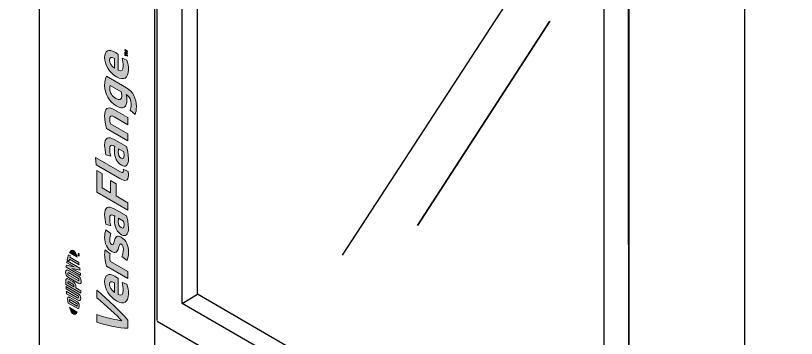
# Model space of a CAD drawing. Header units: inches. Extents: x -20.7 to 76.3, y -55.2 to 19.1.
# Drawn here: x 53.073 to 54.982, y -43.989 to -43.199 of the extents above; entities that cross this region are included whole.
import ezdxf

# ---------------------------------------------------------------- set-up
doc = ezdxf.new("R2010")
doc.units = ezdxf.units.IN
doc.header["$MEASUREMENT"] = 0
doc.linetypes.add('AI-Linetype-17', pattern=[1.199738, 0.599869, -0.119974, 0.119974, -0.119974, 0.119974, -0.119974])
for name, color, linetype, lineweight in [('G-ANNO-TTLB', 7, 'Continuous', 0), ('TYVEK', 7, 'Continuous', 0), ('wall scratch', 7, 'Continuous', 0)]:
    doc.layers.add(name, color=color, linetype=linetype, lineweight=lineweight)

# ---------------------------------------------------------------- blocks, each defined once
blk = doc.blocks.new('Block_202')
at = {"layer": 'TYVEK', "true_color": 0x18467f, "transparency": 33554687}
h = blk.add_hatch(color=156, dxfattribs=at)
h.dxf.hatch_style = 2
edge = h.paths.add_edge_path()
edge.add_spline(control_points=[(53.214, -43.7742), (53.2175, -43.7763), (53.2207, -43.782), (53.2235, -43.7904), (53.2235, -43.7904), (53.2046, -43.7794), (53.2046, -43.7794), (53.2073, -43.7743), (53.2106, -43.7723), (53.214, -43.7742)], knot_values=[0, 0, 0, 0, 1, 1, 1, 2, 2, 2, 3, 3, 3, 3], degree=3, periodic=0)
edge.add_line((53.214, -43.7742), (53.214, -43.7742))
h = blk.add_hatch(color=156, dxfattribs=at)
h.dxf.hatch_style = 2
edge = h.paths.add_edge_path()
edge.add_spline(control_points=[(53.204, -43.7994), (53.2042, -43.7981), (53.2045, -43.7968), (53.2047, -43.7955), (53.2047, -43.7955), (53.2282, -43.8091), (53.2282, -43.8091), (53.228, -43.8076), (53.2274, -43.8049), (53.227, -43.8031), (53.227, -43.8031), (53.2058, -43.7908), (53.2058, -43.7908), (53.2062, -43.7895), (53.2065, -43.7882), (53.2069, -43.7871), (53.2069, -43.7871), (53.2023, -43.7845), (53.2023, -43.7845), (53.2011, -43.788), (53.2, -43.7919), (53.1991, -43.7966), (53.1991, -43.7966), (53.204, -43.7994), (53.204, -43.7994)], knot_values=[0, 0, 0, 0, 1, 1, 1, 2, 2, 2, 3, 3, 3, 4, 4, 4, 5, 5, 5, 6, 6, 6, 7, 7, 7, 8, 8, 8, 8], degree=3, periodic=0)
h = blk.add_hatch(color=156, dxfattribs=at)
h.dxf.hatch_style = 2
edge = h.paths.add_edge_path()
edge.add_spline(control_points=[(53.2254, -43.784), (53.2254, -43.784), (53.2254, -43.7834), (53.2254, -43.7834), (53.2254, -43.7834), (53.2267, -43.7832), (53.2267, -43.7832), (53.2267, -43.7832), (53.2254, -43.7815), (53.2254, -43.7815), (53.2254, -43.7815), (53.2254, -43.7808), (53.2254, -43.7808), (53.2254, -43.7808), (53.2282, -43.7824), (53.2282, -43.7824), (53.2282, -43.7824), (53.2282, -43.783), (53.2282, -43.783), (53.2282, -43.783), (53.2262, -43.7819), (53.2262, -43.7819), (53.2262, -43.7819), (53.2275, -43.7836), (53.2275, -43.7836), (53.2275, -43.7836), (53.2275, -43.7837), (53.2275, -43.7837), (53.2275, -43.7837), (53.2262, -43.7839), (53.2262, -43.7839), (53.2262, -43.7839), (53.2282, -43.785), (53.2282, -43.785), (53.2282, -43.785), (53.2282, -43.7856), (53.2282, -43.7856), (53.2282, -43.7856), (53.2254, -43.784), (53.2254, -43.784)], knot_values=[0, 0, 0, 0, 1, 1, 1, 2, 2, 2, 3, 3, 3, 4, 4, 4, 5, 5, 5, 6, 6, 6, 7, 7, 7, 8, 8, 8, 9, 9, 9, 10, 10, 10, 11, 11, 11, 12, 12, 12, 13, 13, 13, 13], degree=3, periodic=0)
edge = h.paths.add_edge_path()
edge.add_spline(control_points=[(53.2259, -43.7865), (53.2259, -43.7865), (53.2259, -43.7875), (53.2259, -43.7875), (53.2259, -43.7875), (53.2254, -43.7872), (53.2254, -43.7872), (53.2254, -43.7872), (53.2254, -43.7847), (53.2254, -43.7847), (53.2254, -43.7847), (53.2259, -43.7849), (53.2259, -43.7849), (53.2259, -43.7849), (53.2259, -43.7859), (53.2259, -43.7859), (53.2259, -43.7859), (53.2282, -43.7872), (53.2282, -43.7872), (53.2282, -43.7872), (53.2282, -43.7878), (53.2282, -43.7878), (53.2282, -43.7878), (53.2259, -43.7865), (53.2259, -43.7865)], knot_values=[0, 0, 0, 0, 1, 1, 1, 2, 2, 2, 3, 3, 3, 4, 4, 4, 5, 5, 5, 6, 6, 6, 7, 7, 7, 8, 8, 8, 8], degree=3, periodic=0)
h = blk.add_hatch(color=156, dxfattribs=at)
h.dxf.hatch_style = 2
edge = h.paths.add_edge_path()
edge.add_spline(control_points=[(53.2157, -43.8142), (53.2157, -43.8142), (53.1969, -43.8099), (53.1969, -43.8099), (53.1967, -43.8116), (53.1965, -43.8136), (53.1964, -43.8152), (53.1964, -43.8152), (53.2318, -43.8356), (53.2318, -43.8356), (53.2317, -43.8344), (53.2314, -43.8313), (53.2312, -43.8296), (53.2312, -43.8296), (53.2104, -43.8181), (53.2104, -43.8181), (53.2104, -43.8181), (53.2304, -43.8226), (53.2304, -43.8226), (53.2302, -43.821), (53.2298, -43.8187), (53.2296, -43.8171), (53.2296, -43.8171), (53.1985, -43.7992), (53.1985, -43.7992), (53.1983, -43.8005), (53.1979, -43.803), (53.1977, -43.8042), (53.1977, -43.8042), (53.2157, -43.8142), (53.2157, -43.8142)], knot_values=[0, 0, 0, 0, 1, 1, 1, 2, 2, 2, 3, 3, 3, 4, 4, 4, 5, 5, 5, 6, 6, 6, 7, 7, 7, 8, 8, 8, 9, 9, 9, 10, 10, 10, 10], degree=3, periodic=0)
h = blk.add_hatch(color=156, dxfattribs=at)
h.dxf.hatch_style = 2
edge = h.paths.add_edge_path()
edge.add_spline(control_points=[(53.2256, -43.8423), (53.227, -43.8432), (53.2278, -43.8442), (53.2278, -43.8463), (53.2279, -43.8485), (53.2271, -43.8486), (53.2256, -43.8477), (53.2256, -43.8477), (53.2026, -43.8345), (53.2026, -43.8345), (53.2011, -43.8336), (53.2003, -43.8325), (53.2003, -43.8304), (53.2004, -43.8283), (53.2011, -43.8282), (53.2026, -43.8291), (53.2026, -43.8291), (53.2256, -43.8423), (53.2256, -43.8423)], knot_values=[0, 0, 0, 0, 1, 1, 1, 2, 2, 2, 3, 3, 3, 4, 4, 4, 5, 5, 5, 6, 6, 6, 6], degree=3, periodic=0)
edge = h.paths.add_edge_path()
edge.add_spline(control_points=[(53.1952, -43.8274), (53.1949, -43.8328), (53.197, -43.8373), (53.2019, -43.8401), (53.2019, -43.8401), (53.226, -43.854), (53.226, -43.854), (53.2311, -43.857), (53.2332, -43.8552), (53.233, -43.8493), (53.2328, -43.8435), (53.2309, -43.8394), (53.2255, -43.8363), (53.2255, -43.8363), (53.2025, -43.823), (53.2025, -43.823), (53.1973, -43.82), (53.1954, -43.8216), (53.1952, -43.8274)], knot_values=[0, 0, 0, 0, 1, 1, 1, 2, 2, 2, 3, 3, 3, 4, 4, 4, 5, 5, 5, 6, 6, 6, 6], degree=3, periodic=0)
edge.add_line((53.1952, -43.8274), (53.1952, -43.8274))
h = blk.add_hatch(color=156, dxfattribs=at)
h.dxf.hatch_style = 2
edge = h.paths.add_edge_path()
edge.add_spline(control_points=[(53.2127, -43.8561), (53.2143, -43.857), (53.2151, -43.8581), (53.2151, -43.8605), (53.2151, -43.8605), (53.2151, -43.8626), (53.2151, -43.8626), (53.2151, -43.8626), (53.2006, -43.8542), (53.2006, -43.8542), (53.2005, -43.8533), (53.2005, -43.8528), (53.2005, -43.8522), (53.2005, -43.8496), (53.2014, -43.8496), (53.203, -43.8505), (53.203, -43.8505), (53.2127, -43.8561), (53.2127, -43.8561)], knot_values=[0, 0, 0, 0, 1, 1, 1, 2, 2, 2, 3, 3, 3, 4, 4, 4, 5, 5, 5, 6, 6, 6, 6], degree=3, periodic=0)
edge = h.paths.add_edge_path()
edge.add_spline(control_points=[(53.1954, -43.8489), (53.1954, -43.8499), (53.1955, -43.8538), (53.1957, -43.8573), (53.1957, -43.8573), (53.2325, -43.8786), (53.2325, -43.8786), (53.2325, -43.8774), (53.2327, -43.8744), (53.2327, -43.8728), (53.2327, -43.8728), (53.2202, -43.8656), (53.2202, -43.8656), (53.2202, -43.8656), (53.2202, -43.8632), (53.2202, -43.8632), (53.2202, -43.857), (53.2178, -43.853), (53.2131, -43.8503), (53.2131, -43.8503), (53.2022, -43.8441), (53.2022, -43.8441), (53.1976, -43.8414), (53.1954, -43.843), (53.1954, -43.8489)], knot_values=[0, 0, 0, 0, 1, 1, 1, 2, 2, 2, 3, 3, 3, 4, 4, 4, 5, 5, 5, 6, 6, 6, 7, 7, 7, 8, 8, 8, 8], degree=3, periodic=0)
edge.add_line((53.1954, -43.8489), (53.1954, -43.8489))
h = blk.add_hatch(color=156, dxfattribs=at)
h.dxf.hatch_style = 2
edge = h.paths.add_edge_path()
edge.add_spline(control_points=[(53.2247, -43.8847), (53.2262, -43.8855), (53.2271, -43.8866), (53.2269, -43.8886), (53.2267, -43.8905), (53.2259, -43.8906), (53.2242, -43.8896), (53.2242, -43.8896), (53.1968, -43.8738), (53.1968, -43.8738), (53.1969, -43.8752), (53.1973, -43.8785), (53.1975, -43.8799), (53.1975, -43.8799), (53.2252, -43.8959), (53.2252, -43.8959), (53.2296, -43.8984), (53.2313, -43.8969), (53.2319, -43.8915), (53.2324, -43.8864), (53.2301, -43.8818), (53.2252, -43.879), (53.2252, -43.879), (53.1959, -43.8621), (53.1959, -43.8621), (53.196, -43.8632), (53.1962, -43.867), (53.1963, -43.8683), (53.1963, -43.8683), (53.2247, -43.8847), (53.2247, -43.8847)], knot_values=[0, 0, 0, 0, 1, 1, 1, 2, 2, 2, 3, 3, 3, 4, 4, 4, 5, 5, 5, 6, 6, 6, 7, 7, 7, 8, 8, 8, 9, 9, 9, 10, 10, 10, 10], degree=3, periodic=0)
h = blk.add_hatch(color=156, dxfattribs=at)
h.dxf.hatch_style = 2
edge = h.paths.add_edge_path()
edge.add_spline(control_points=[(53.2218, -43.9035), (53.2232, -43.9043), (53.2237, -43.9056), (53.2237, -43.9068), (53.2237, -43.9077), (53.2234, -43.909), (53.2231, -43.91), (53.2231, -43.91), (53.205, -43.8995), (53.205, -43.8995), (53.2047, -43.8982), (53.2044, -43.8966), (53.2044, -43.8957), (53.2044, -43.8945), (53.2049, -43.8937), (53.2064, -43.8946), (53.2064, -43.8946), (53.2218, -43.9035), (53.2218, -43.9035)], knot_values=[0, 0, 0, 0, 1, 1, 1, 2, 2, 2, 3, 3, 3, 4, 4, 4, 5, 5, 5, 6, 6, 6, 6], degree=3, periodic=0)
edge = h.paths.add_edge_path()
edge.add_spline(control_points=[(53.1997, -43.8921), (53.1997, -43.894), (53.2002, -43.897), (53.2015, -43.9027), (53.2015, -43.9027), (53.2266, -43.9172), (53.2266, -43.9172), (53.2278, -43.9136), (53.2285, -43.9106), (53.2285, -43.9087), (53.2285, -43.9044), (53.2261, -43.9006), (53.2224, -43.8985), (53.2224, -43.8985), (53.2057, -43.8888), (53.2057, -43.8888), (53.202, -43.8867), (53.1997, -43.8878), (53.1997, -43.8921)], knot_values=[0, 0, 0, 0, 1, 1, 1, 2, 2, 2, 3, 3, 3, 4, 4, 4, 5, 5, 5, 6, 6, 6, 6], degree=3, periodic=0)
edge.add_line((53.1997, -43.8921), (53.1997, -43.8921))
h = blk.add_hatch(color=156, dxfattribs=at)
h.dxf.hatch_style = 2
edge = h.paths.add_edge_path()
edge.add_spline(control_points=[(53.214, -43.9299), (53.2175, -43.9319), (53.2207, -43.9299), (53.2235, -43.9248), (53.2235, -43.9248), (53.2046, -43.9138), (53.2046, -43.9138), (53.2073, -43.9222), (53.2106, -43.9279), (53.214, -43.9299)], knot_values=[0, 0, 0, 0, 1, 1, 1, 2, 2, 2, 3, 3, 3, 3], degree=3, periodic=0)
edge.add_line((53.214, -43.9299), (53.214, -43.9299))
at = {"layer": 'TYVEK'}
for points, knots in [([(53.214, -43.7742), (53.2175, -43.7763), (53.2207, -43.782), (53.2235, -43.7904), (53.2235, -43.7904), (53.2046, -43.7794), (53.2046, -43.7794), (53.2073, -43.7743), (53.2106, -43.7723), (53.214, -43.7742)], [0, 0, 0, 0, 1, 1, 1, 2, 2, 2, 3, 3, 3, 3]), ([(53.204, -43.7994), (53.2042, -43.7981), (53.2045, -43.7968), (53.2047, -43.7955), (53.2047, -43.7955), (53.2282, -43.8091), (53.2282, -43.8091), (53.228, -43.8076), (53.2274, -43.8049), (53.227, -43.8031), (53.227, -43.8031), (53.2058, -43.7908), (53.2058, -43.7908), (53.2062, -43.7895), (53.2065, -43.7882), (53.2069, -43.7871), (53.2069, -43.7871), (53.2023, -43.7845), (53.2023, -43.7845), (53.2011, -43.788), (53.2, -43.7919), (53.1991, -43.7966), (53.1991, -43.7966), (53.204, -43.7994), (53.204, -43.7994)], [0, 0, 0, 0, 1, 1, 1, 2, 2, 2, 3, 3, 3, 4, 4, 4, 5, 5, 5, 6, 6, 6, 7, 7, 7, 8, 8, 8, 8]), ([(53.2254, -43.784), (53.2254, -43.784), (53.2254, -43.7834), (53.2254, -43.7834), (53.2254, -43.7834), (53.2267, -43.7832), (53.2267, -43.7832), (53.2267, -43.7832), (53.2254, -43.7815), (53.2254, -43.7815), (53.2254, -43.7815), (53.2254, -43.7808), (53.2254, -43.7808), (53.2254, -43.7808), (53.2282, -43.7824), (53.2282, -43.7824), (53.2282, -43.7824), (53.2282, -43.783), (53.2282, -43.783), (53.2282, -43.783), (53.2262, -43.7819), (53.2262, -43.7819), (53.2262, -43.7819), (53.2275, -43.7836), (53.2275, -43.7836), (53.2275, -43.7836), (53.2275, -43.7837), (53.2275, -43.7837), (53.2275, -43.7837), (53.2262, -43.7839), (53.2262, -43.7839), (53.2262, -43.7839), (53.2282, -43.785), (53.2282, -43.785), (53.2282, -43.785), (53.2282, -43.7856), (53.2282, -43.7856), (53.2282, -43.7856), (53.2254, -43.784), (53.2254, -43.784)], [0, 0, 0, 0, 1, 1, 1, 2, 2, 2, 3, 3, 3, 4, 4, 4, 5, 5, 5, 6, 6, 6, 7, 7, 7, 8, 8, 8, 9, 9, 9, 10, 10, 10, 11, 11, 11, 12, 12, 12, 13, 13, 13, 13]), ([(53.2259, -43.7865), (53.2259, -43.7865), (53.2259, -43.7875), (53.2259, -43.7875), (53.2259, -43.7875), (53.2254, -43.7872), (53.2254, -43.7872), (53.2254, -43.7872), (53.2254, -43.7847), (53.2254, -43.7847), (53.2254, -43.7847), (53.2259, -43.7849), (53.2259, -43.7849), (53.2259, -43.7849), (53.2259, -43.7859), (53.2259, -43.7859), (53.2259, -43.7859), (53.2282, -43.7872), (53.2282, -43.7872), (53.2282, -43.7872), (53.2282, -43.7878), (53.2282, -43.7878), (53.2282, -43.7878), (53.2259, -43.7865), (53.2259, -43.7865)], [0, 0, 0, 0, 1, 1, 1, 2, 2, 2, 3, 3, 3, 4, 4, 4, 5, 5, 5, 6, 6, 6, 7, 7, 7, 8, 8, 8, 8]), ([(53.2157, -43.8142), (53.2157, -43.8142), (53.1969, -43.8099), (53.1969, -43.8099), (53.1967, -43.8116), (53.1965, -43.8136), (53.1964, -43.8152), (53.1964, -43.8152), (53.2318, -43.8356), (53.2318, -43.8356), (53.2317, -43.8344), (53.2314, -43.8313), (53.2312, -43.8296), (53.2312, -43.8296), (53.2104, -43.8181), (53.2104, -43.8181), (53.2104, -43.8181), (53.2304, -43.8226), (53.2304, -43.8226), (53.2302, -43.821), (53.2298, -43.8187), (53.2296, -43.8171), (53.2296, -43.8171), (53.1985, -43.7992), (53.1985, -43.7992), (53.1983, -43.8005), (53.1979, -43.803), (53.1977, -43.8042), (53.1977, -43.8042), (53.2157, -43.8142), (53.2157, -43.8142)], [0, 0, 0, 0, 1, 1, 1, 2, 2, 2, 3, 3, 3, 4, 4, 4, 5, 5, 5, 6, 6, 6, 7, 7, 7, 8, 8, 8, 9, 9, 9, 10, 10, 10, 10]), ([(53.1952, -43.8274), (53.1949, -43.8328), (53.197, -43.8373), (53.2019, -43.8401), (53.2019, -43.8401), (53.226, -43.854), (53.226, -43.854), (53.2311, -43.857), (53.2332, -43.8552), (53.233, -43.8493), (53.2328, -43.8435), (53.2309, -43.8394), (53.2255, -43.8363), (53.2255, -43.8363), (53.2025, -43.823), (53.2025, -43.823), (53.1973, -43.82), (53.1954, -43.8216), (53.1952, -43.8274)], [0, 0, 0, 0, 1, 1, 1, 2, 2, 2, 3, 3, 3, 4, 4, 4, 5, 5, 5, 6, 6, 6, 6]), ([(53.2256, -43.8423), (53.227, -43.8432), (53.2278, -43.8442), (53.2278, -43.8463), (53.2279, -43.8485), (53.2271, -43.8486), (53.2256, -43.8477), (53.2256, -43.8477), (53.2026, -43.8345), (53.2026, -43.8345), (53.2011, -43.8336), (53.2003, -43.8325), (53.2003, -43.8304), (53.2004, -43.8283), (53.2011, -43.8282), (53.2026, -43.8291), (53.2026, -43.8291), (53.2256, -43.8423), (53.2256, -43.8423)], [0, 0, 0, 0, 1, 1, 1, 2, 2, 2, 3, 3, 3, 4, 4, 4, 5, 5, 5, 6, 6, 6, 6]), ([(53.1954, -43.8489), (53.1954, -43.8499), (53.1955, -43.8538), (53.1957, -43.8573), (53.1957, -43.8573), (53.2325, -43.8786), (53.2325, -43.8786), (53.2325, -43.8774), (53.2327, -43.8744), (53.2327, -43.8728), (53.2327, -43.8728), (53.2202, -43.8656), (53.2202, -43.8656), (53.2202, -43.8656), (53.2202, -43.8632), (53.2202, -43.8632), (53.2202, -43.857), (53.2178, -43.853), (53.2131, -43.8503), (53.2131, -43.8503), (53.2022, -43.8441), (53.2022, -43.8441), (53.1976, -43.8414), (53.1954, -43.843), (53.1954, -43.8489)], [0, 0, 0, 0, 1, 1, 1, 2, 2, 2, 3, 3, 3, 4, 4, 4, 5, 5, 5, 6, 6, 6, 7, 7, 7, 8, 8, 8, 8]), ([(53.2127, -43.8561), (53.2143, -43.857), (53.2151, -43.8581), (53.2151, -43.8605), (53.2151, -43.8605), (53.2151, -43.8626), (53.2151, -43.8626), (53.2151, -43.8626), (53.2006, -43.8542), (53.2006, -43.8542), (53.2005, -43.8533), (53.2005, -43.8528), (53.2005, -43.8522), (53.2005, -43.8496), (53.2014, -43.8496), (53.203, -43.8505), (53.203, -43.8505), (53.2127, -43.8561), (53.2127, -43.8561)], [0, 0, 0, 0, 1, 1, 1, 2, 2, 2, 3, 3, 3, 4, 4, 4, 5, 5, 5, 6, 6, 6, 6]), ([(53.2247, -43.8847), (53.2262, -43.8855), (53.2271, -43.8866), (53.2269, -43.8886), (53.2267, -43.8905), (53.2259, -43.8906), (53.2242, -43.8896), (53.2242, -43.8896), (53.1968, -43.8738), (53.1968, -43.8738), (53.1969, -43.8752), (53.1973, -43.8785), (53.1975, -43.8799), (53.1975, -43.8799), (53.2252, -43.8959), (53.2252, -43.8959), (53.2296, -43.8984), (53.2313, -43.8969), (53.2319, -43.8915), (53.2324, -43.8864), (53.2301, -43.8818), (53.2252, -43.879), (53.2252, -43.879), (53.1959, -43.8621), (53.1959, -43.8621), (53.196, -43.8632), (53.1962, -43.867), (53.1963, -43.8683), (53.1963, -43.8683), (53.2247, -43.8847), (53.2247, -43.8847)], [0, 0, 0, 0, 1, 1, 1, 2, 2, 2, 3, 3, 3, 4, 4, 4, 5, 5, 5, 6, 6, 6, 7, 7, 7, 8, 8, 8, 9, 9, 9, 10, 10, 10, 10]), ([(53.1997, -43.8921), (53.1997, -43.894), (53.2002, -43.897), (53.2015, -43.9027), (53.2015, -43.9027), (53.2266, -43.9172), (53.2266, -43.9172), (53.2278, -43.9136), (53.2285, -43.9106), (53.2285, -43.9087), (53.2285, -43.9044), (53.2261, -43.9006), (53.2224, -43.8985), (53.2224, -43.8985), (53.2057, -43.8888), (53.2057, -43.8888), (53.202, -43.8867), (53.1997, -43.8878), (53.1997, -43.8921)], [0, 0, 0, 0, 1, 1, 1, 2, 2, 2, 3, 3, 3, 4, 4, 4, 5, 5, 5, 6, 6, 6, 6]), ([(53.2218, -43.9035), (53.2232, -43.9043), (53.2237, -43.9056), (53.2237, -43.9068), (53.2237, -43.9077), (53.2234, -43.909), (53.2231, -43.91), (53.2231, -43.91), (53.205, -43.8995), (53.205, -43.8995), (53.2047, -43.8982), (53.2044, -43.8966), (53.2044, -43.8957), (53.2044, -43.8945), (53.2049, -43.8937), (53.2064, -43.8946), (53.2064, -43.8946), (53.2218, -43.9035), (53.2218, -43.9035)], [0, 0, 0, 0, 1, 1, 1, 2, 2, 2, 3, 3, 3, 4, 4, 4, 5, 5, 5, 6, 6, 6, 6]), ([(53.214, -43.9299), (53.2175, -43.9319), (53.2207, -43.9299), (53.2235, -43.9248), (53.2235, -43.9248), (53.2046, -43.9138), (53.2046, -43.9138), (53.2073, -43.9222), (53.2106, -43.9279), (53.214, -43.9299)], [0, 0, 0, 0, 1, 1, 1, 2, 2, 2, 3, 3, 3, 3])]:
    blk.add_open_spline(points, degree=3, knots=knots, dxfattribs=at)
blk = doc.blocks.new('Block_204')
at = {"layer": 'TYVEK', "true_color": 0x18467f, "transparency": 33554687}
h = blk.add_hatch(color=156, dxfattribs=at)
h.dxf.hatch_style = 2
edge = h.paths.add_edge_path()
edge.add_spline(control_points=[(53.3402, -43.2823), (53.3402, -43.2823), (53.3468, -43.2861), (53.3468, -43.2861), (53.3468, -43.2861), (53.3468, -43.2875), (53.3468, -43.2875), (53.3468, -43.2875), (53.3436, -43.2857), (53.3436, -43.2857), (53.3432, -43.2854), (53.3428, -43.2852), (53.3424, -43.2849), (53.3434, -43.286), (53.3445, -43.2873), (53.3456, -43.2888), (53.3456, -43.2888), (53.3456, -43.29), (53.3456, -43.29), (53.3445, -43.2901), (53.3434, -43.2902), (53.3424, -43.2902), (53.3428, -43.2903), (53.3432, -43.2905), (53.3436, -43.2908), (53.3436, -43.2908), (53.3468, -43.2926), (53.3468, -43.2926), (53.3468, -43.2926), (53.3468, -43.294), (53.3468, -43.294), (53.3468, -43.294), (53.3402, -43.2902), (53.3402, -43.2902), (53.3402, -43.2902), (53.3402, -43.2886), (53.3402, -43.2886), (53.3417, -43.2888), (53.3429, -43.2888), (53.3443, -43.2886), (53.3429, -43.2868), (53.3417, -43.2854), (53.3402, -43.2839), (53.3402, -43.2839), (53.3402, -43.2823), (53.3402, -43.2823)], knot_values=[0, 0, 0, 0, 1, 1, 1, 2, 2, 2, 3, 3, 3, 4, 4, 4, 5, 5, 5, 6, 6, 6, 7, 7, 7, 8, 8, 8, 9, 9, 9, 10, 10, 10, 11, 11, 11, 12, 12, 12, 13, 13, 13, 14, 14, 14, 15, 15, 15, 15], degree=3, periodic=0)
h = blk.add_hatch(color=156, dxfattribs=at)
h.dxf.hatch_style = 2
h.paths.add_polyline_path([(53.3413, -43.2954), (53.3413, -43.2974), (53.3402, -43.2968), (53.3402, -43.2912), (53.3413, -43.2919), (53.3413, -43.2939), (53.3468, -43.297), (53.3468, -43.2986)])
at = {"layer": 'TYVEK'}
blk.add_lwpolyline([(53.3413, -43.2954), (53.3413, -43.2974), (53.3402, -43.2968), (53.3402, -43.2912), (53.3413, -43.2919), (53.3413, -43.2939), (53.3468, -43.297), (53.3468, -43.2986)], close=True, dxfattribs=at)
blk.add_open_spline([(53.3402, -43.2823), (53.3402, -43.2823), (53.3468, -43.2861), (53.3468, -43.2861), (53.3468, -43.2861), (53.3468, -43.2875), (53.3468, -43.2875), (53.3468, -43.2875), (53.3436, -43.2857), (53.3436, -43.2857), (53.3432, -43.2854), (53.3428, -43.2852), (53.3424, -43.2849), (53.3434, -43.286), (53.3445, -43.2873), (53.3456, -43.2888), (53.3456, -43.2888), (53.3456, -43.29), (53.3456, -43.29), (53.3445, -43.2901), (53.3434, -43.2902), (53.3424, -43.2902), (53.3428, -43.2903), (53.3432, -43.2905), (53.3436, -43.2908), (53.3436, -43.2908), (53.3468, -43.2926), (53.3468, -43.2926), (53.3468, -43.2926), (53.3468, -43.294), (53.3468, -43.294), (53.3468, -43.294), (53.3402, -43.2902), (53.3402, -43.2902), (53.3402, -43.2902), (53.3402, -43.2886), (53.3402, -43.2886), (53.3417, -43.2888), (53.3429, -43.2888), (53.3443, -43.2886), (53.3429, -43.2868), (53.3417, -43.2854), (53.3402, -43.2839), (53.3402, -43.2839), (53.3402, -43.2823), (53.3402, -43.2823)], degree=3, knots=[0, 0, 0, 0, 1, 1, 1, 2, 2, 2, 3, 3, 3, 4, 4, 4, 5, 5, 5, 6, 6, 6, 7, 7, 7, 8, 8, 8, 9, 9, 9, 10, 10, 10, 11, 11, 11, 12, 12, 12, 13, 13, 13, 14, 14, 14, 15, 15, 15, 15], dxfattribs=at)
blk = doc.blocks.new('Block_205')
at = {"layer": 'TYVEK', "true_color": 0x18467f, "transparency": 33554687}
h = blk.add_hatch(color=156, dxfattribs=at)
h.dxf.hatch_style = 2
edge = h.paths.add_edge_path()
edge.add_spline(control_points=[(53.3144, -43.3282), (53.3144, -43.3282), (53.3144, -43.3044), (53.3144, -43.3044), (53.3144, -43.3044), (53.3131, -43.3037), (53.3131, -43.3037), (53.307, -43.3002), (53.3025, -43.3013), (53.3025, -43.3082), (53.3025, -43.3154), (53.307, -43.3228), (53.3144, -43.3282)], knot_values=[0, 0, 0, 0, 1, 1, 1, 2, 2, 2, 3, 3, 3, 4, 4, 4, 4], degree=3, periodic=0)
edge = h.paths.add_edge_path()
edge.add_spline(control_points=[(53.3451, -43.3081), (53.3472, -43.3148), (53.3488, -43.3238), (53.3488, -43.332), (53.3488, -43.3521), (53.3377, -43.3595), (53.3196, -43.349), (53.3023, -43.339), (53.2905, -43.3196), (53.2905, -43.3013), (53.2905, -43.2849), (53.3006, -43.28), (53.3152, -43.2885), (53.3185, -43.2903), (53.3213, -43.2922), (53.3235, -43.2937), (53.3235, -43.2937), (53.3235, -43.3332), (53.3235, -43.3332), (53.3322, -43.3366), (53.3361, -43.333), (53.3361, -43.323), (53.3361, -43.3169), (53.3349, -43.3103), (53.333, -43.3038), (53.333, -43.3038), (53.3451, -43.3081), (53.3451, -43.3081)], knot_values=[0, 0, 0, 0, 1, 1, 1, 2, 2, 2, 3, 3, 3, 4, 4, 4, 5, 5, 5, 6, 6, 6, 7, 7, 7, 8, 8, 8, 9, 9, 9, 9], degree=3, periodic=0)
h = blk.add_hatch(color=156, dxfattribs=at)
h.dxf.hatch_style = 2
edge = h.paths.add_edge_path()
edge.add_spline(control_points=[(53.3324, -43.3955), (53.3324, -43.392), (53.3317, -43.3887), (53.3306, -43.3855), (53.3306, -43.3855), (53.3041, -43.3702), (53.3041, -43.3702), (53.3035, -43.3722), (53.3029, -43.3746), (53.3029, -43.3773), (53.3029, -43.3876), (53.3088, -43.3968), (53.3177, -43.402), (53.3268, -43.4072), (53.3324, -43.4051), (53.3324, -43.3955)], knot_values=[0, 0, 0, 0, 1, 1, 1, 2, 2, 2, 3, 3, 3, 4, 4, 4, 5, 5, 5, 5], degree=3, periodic=0)
edge = h.paths.add_edge_path()
edge.add_spline(control_points=[(53.3682, -43.4216), (53.3682, -43.4311), (53.3672, -43.4362), (53.3648, -43.4415), (53.3648, -43.4415), (53.3529, -43.431), (53.3529, -43.431), (53.3548, -43.4269), (53.3556, -43.4216), (53.3556, -43.4154), (53.3556, -43.4058), (53.3521, -43.3979), (53.3455, -43.3941), (53.3455, -43.3941), (53.343, -43.3926), (53.343, -43.3926), (53.3443, -43.3972), (53.345, -43.4016), (53.345, -43.4055), (53.345, -43.424), (53.3355, -43.4298), (53.319, -43.4204), (53.3015, -43.4102), (53.2905, -43.3903), (53.2905, -43.3702), (53.2905, -43.3603), (53.2927, -43.3521), (53.2949, -43.3477), (53.2949, -43.3477), (53.344, -43.3761), (53.344, -43.3761), (53.3593, -43.3849), (53.3682, -43.4021), (53.3682, -43.4216)], knot_values=[0, 0, 0, 0, 1, 1, 1, 2, 2, 2, 3, 3, 3, 4, 4, 4, 5, 5, 5, 6, 6, 6, 7, 7, 7, 8, 8, 8, 9, 9, 9, 10, 10, 10, 11, 11, 11, 11], degree=3, periodic=0)
h = blk.add_hatch(color=156, dxfattribs=at)
h.dxf.hatch_style = 2
edge = h.paths.add_edge_path()
edge.add_spline(control_points=[(53.3475, -43.5059), (53.3475, -43.5059), (53.2953, -43.4758), (53.2953, -43.4758), (53.2924, -43.4662), (53.2905, -43.4544), (53.2905, -43.4448), (53.2905, -43.4266), (53.2984, -43.4206), (53.3128, -43.429), (53.3128, -43.429), (53.3475, -43.449), (53.3475, -43.449), (53.3475, -43.449), (53.3475, -43.4662), (53.3475, -43.4662), (53.3475, -43.4662), (53.3139, -43.4469), (53.3139, -43.4469), (53.3064, -43.4425), (53.3029, -43.4445), (53.3029, -43.4521), (53.3029, -43.4561), (53.3036, -43.4602), (53.3049, -43.4642), (53.3049, -43.4642), (53.3475, -43.4888), (53.3475, -43.4888), (53.3475, -43.4888), (53.3475, -43.5059), (53.3475, -43.5059)], knot_values=[0, 0, 0, 0, 1, 1, 1, 2, 2, 2, 3, 3, 3, 4, 4, 4, 5, 5, 5, 6, 6, 6, 7, 7, 7, 8, 8, 8, 9, 9, 9, 10, 10, 10, 10], degree=3, periodic=0)
h = blk.add_hatch(color=156, dxfattribs=at)
h.dxf.hatch_style = 2
edge = h.paths.add_edge_path()
edge.add_spline(control_points=[(53.3365, -43.532), (53.3365, -43.532), (53.3248, -43.5253), (53.3248, -43.5253), (53.3243, -43.5278), (53.3239, -43.5307), (53.3239, -43.5336), (53.3239, -43.5394), (53.3259, -43.545), (53.331, -43.548), (53.3356, -43.5506), (53.338, -43.5482), (53.338, -43.5416), (53.338, -43.5379), (53.3373, -43.5344), (53.3365, -43.532)], knot_values=[0, 0, 0, 0, 1, 1, 1, 2, 2, 2, 3, 3, 3, 4, 4, 4, 5, 5, 5, 5], degree=3, periodic=0)
edge = h.paths.add_edge_path()
edge.add_spline(control_points=[(53.3488, -43.5496), (53.3488, -43.5667), (53.3415, -43.5711), (53.3317, -43.5654), (53.3209, -43.5592), (53.3146, -43.5455), (53.3145, -43.5304), (53.3145, -43.5269), (53.3149, -43.5227), (53.3153, -43.5198), (53.3153, -43.5198), (53.3127, -43.5183), (53.3127, -43.5183), (53.3061, -43.5145), (53.3029, -43.517), (53.3029, -43.5254), (53.3029, -43.5309), (53.3037, -43.5372), (53.3055, -43.5434), (53.3055, -43.5434), (53.2938, -43.5397), (53.2938, -43.5397), (53.2918, -43.5332), (53.2905, -43.5238), (53.2905, -43.5162), (53.2905, -43.4979), (53.299, -43.4937), (53.3137, -43.5022), (53.3137, -43.5022), (53.344, -43.5196), (53.344, -43.5196), (53.3463, -43.5261), (53.3488, -43.5371), (53.3488, -43.5496)], knot_values=[0, 0, 0, 0, 1, 1, 1, 2, 2, 2, 3, 3, 3, 4, 4, 4, 5, 5, 5, 6, 6, 6, 7, 7, 7, 8, 8, 8, 9, 9, 9, 10, 10, 10, 11, 11, 11, 11], degree=3, periodic=0)
h = blk.add_hatch(color=156, dxfattribs=at)
h.dxf.hatch_style = 2
edge = h.paths.add_edge_path()
edge.add_spline(control_points=[(53.3273, -43.5807), (53.3332, -43.5841), (53.3364, -43.5841), (53.3364, -43.5791), (53.3364, -43.5779), (53.3363, -43.5766), (53.336, -43.5753), (53.336, -43.5753), (53.3479, -43.5809), (53.3479, -43.5809), (53.3483, -43.5836), (53.3488, -43.5877), (53.3488, -43.5902), (53.3488, -43.6045), (53.3406, -43.6056), (53.3275, -43.598), (53.3275, -43.598), (53.2694, -43.5644), (53.2694, -43.5644), (53.2694, -43.5644), (53.2685, -43.5467), (53.2685, -43.5467), (53.2685, -43.5467), (53.3273, -43.5807), (53.3273, -43.5807)], knot_values=[0, 0, 0, 0, 1, 1, 1, 2, 2, 2, 3, 3, 3, 4, 4, 4, 5, 5, 5, 6, 6, 6, 7, 7, 7, 8, 8, 8, 8], degree=3, periodic=0)
h = blk.add_hatch(color=156, dxfattribs=at)
h.dxf.hatch_style = 2
edge = h.paths.add_edge_path()
edge.add_spline(control_points=[(53.3475, -43.6752), (53.3475, -43.6752), (53.2712, -43.6312), (53.2712, -43.6312), (53.2712, -43.6312), (53.2712, -43.578), (53.2712, -43.578), (53.2712, -43.578), (53.2845, -43.5857), (53.2845, -43.5857), (53.2845, -43.5857), (53.2845, -43.621), (53.2845, -43.621), (53.2845, -43.621), (53.3052, -43.6329), (53.3052, -43.6329), (53.3052, -43.6329), (53.3052, -43.6032), (53.3052, -43.6032), (53.3052, -43.6032), (53.3185, -43.6109), (53.3185, -43.6109), (53.3185, -43.6109), (53.3185, -43.6406), (53.3185, -43.6406), (53.3185, -43.6406), (53.3475, -43.6573), (53.3475, -43.6573), (53.3475, -43.6573), (53.3475, -43.6752), (53.3475, -43.6752)], knot_values=[0, 0, 0, 0, 1, 1, 1, 2, 2, 2, 3, 3, 3, 4, 4, 4, 5, 5, 5, 6, 6, 6, 7, 7, 7, 8, 8, 8, 9, 9, 9, 10, 10, 10, 10], degree=3, periodic=0)
h = blk.add_hatch(color=156, dxfattribs=at)
h.dxf.hatch_style = 2
edge = h.paths.add_edge_path()
edge.add_spline(control_points=[(53.3365, -43.702), (53.3365, -43.702), (53.3248, -43.6953), (53.3248, -43.6953), (53.3243, -43.6979), (53.3239, -43.7007), (53.3239, -43.7037), (53.3239, -43.7094), (53.3259, -43.715), (53.331, -43.718), (53.3356, -43.7206), (53.338, -43.7183), (53.338, -43.7116), (53.338, -43.7079), (53.3373, -43.7044), (53.3365, -43.702)], knot_values=[0, 0, 0, 0, 1, 1, 1, 2, 2, 2, 3, 3, 3, 4, 4, 4, 5, 5, 5, 5], degree=3, periodic=0)
edge = h.paths.add_edge_path()
edge.add_spline(control_points=[(53.3488, -43.7196), (53.3488, -43.7367), (53.3415, -43.7411), (53.3317, -43.7355), (53.3209, -43.7292), (53.3146, -43.7155), (53.3145, -43.7004), (53.3145, -43.6969), (53.3149, -43.6927), (53.3153, -43.6898), (53.3153, -43.6898), (53.3127, -43.6883), (53.3127, -43.6883), (53.3061, -43.6845), (53.3029, -43.687), (53.3029, -43.6954), (53.3029, -43.7009), (53.3037, -43.7072), (53.3055, -43.7134), (53.3055, -43.7134), (53.2938, -43.7097), (53.2938, -43.7097), (53.2918, -43.7032), (53.2905, -43.6938), (53.2905, -43.6862), (53.2905, -43.6679), (53.299, -43.6637), (53.3137, -43.6722), (53.3137, -43.6722), (53.344, -43.6896), (53.344, -43.6896), (53.3463, -43.6961), (53.3488, -43.7071), (53.3488, -43.7196)], knot_values=[0, 0, 0, 0, 1, 1, 1, 2, 2, 2, 3, 3, 3, 4, 4, 4, 5, 5, 5, 6, 6, 6, 7, 7, 7, 8, 8, 8, 9, 9, 9, 10, 10, 10, 11, 11, 11, 11], degree=3, periodic=0)
h = blk.add_hatch(color=156, dxfattribs=at)
h.dxf.hatch_style = 2
edge = h.paths.add_edge_path()
edge.add_spline(control_points=[(53.3059, -43.7324), (53.3043, -43.7373), (53.3029, -43.7421), (53.3029, -43.7481), (53.3029, -43.7533), (53.3042, -43.7576), (53.3074, -43.7594), (53.3107, -43.7613), (53.3116, -43.759), (53.3135, -43.7525), (53.317, -43.7401), (53.3212, -43.7358), (53.3312, -43.7416), (53.343, -43.7484), (53.3488, -43.7627), (53.3488, -43.7779), (53.3488, -43.7859), (53.3474, -43.7939), (53.3452, -43.7984), (53.3452, -43.7984), (53.3329, -43.7889), (53.3329, -43.7889), (53.3347, -43.7845), (53.3364, -43.7785), (53.3364, -43.7711), (53.3364, -43.7654), (53.3346, -43.7604), (53.3316, -43.7586), (53.328, -43.7565), (53.327, -43.7591), (53.3245, -43.7679), (53.3219, -43.7779), (53.3172, -43.782), (53.3077, -43.7765), (53.2966, -43.7701), (53.2905, -43.7575), (53.2905, -43.7423), (53.2905, -43.7352), (53.2918, -43.7278), (53.2937, -43.7235), (53.2937, -43.7235), (53.3059, -43.7324), (53.3059, -43.7324)], knot_values=[0, 0, 0, 0, 1, 1, 1, 2, 2, 2, 3, 3, 3, 4, 4, 4, 5, 5, 5, 6, 6, 6, 7, 7, 7, 8, 8, 8, 9, 9, 9, 10, 10, 10, 11, 11, 11, 12, 12, 12, 13, 13, 13, 14, 14, 14, 14], degree=3, periodic=0)
h = blk.add_hatch(color=156, dxfattribs=at)
h.dxf.hatch_style = 2
edge = h.paths.add_edge_path()
edge.add_spline(control_points=[(53.2905, -43.7835), (53.2905, -43.779), (53.291, -43.775), (53.2915, -43.7728), (53.2915, -43.7728), (53.3038, -43.7824), (53.3038, -43.7824), (53.3032, -43.7841), (53.3029, -43.7866), (53.3029, -43.7893), (53.3029, -43.7939), (53.3037, -43.7974), (53.3048, -43.8007), (53.3048, -43.8007), (53.3475, -43.8253), (53.3475, -43.8253), (53.3475, -43.8253), (53.3475, -43.8426), (53.3475, -43.8426), (53.3475, -43.8426), (53.2953, -43.8124), (53.2953, -43.8124), (53.2924, -43.804), (53.2905, -43.7925), (53.2905, -43.7835)], knot_values=[0, 0, 0, 0, 1, 1, 1, 2, 2, 2, 3, 3, 3, 4, 4, 4, 5, 5, 5, 6, 6, 6, 7, 7, 7, 8, 8, 8, 8], degree=3, periodic=0)
h = blk.add_hatch(color=156, dxfattribs=at)
h.dxf.hatch_style = 2
edge = h.paths.add_edge_path()
edge.add_spline(control_points=[(53.3144, -43.8767), (53.3144, -43.8767), (53.3144, -43.853), (53.3144, -43.853), (53.3144, -43.853), (53.3131, -43.8523), (53.3131, -43.8523), (53.307, -43.8488), (53.3025, -43.8499), (53.3025, -43.8568), (53.3025, -43.864), (53.307, -43.8714), (53.3144, -43.8767)], knot_values=[0, 0, 0, 0, 1, 1, 1, 2, 2, 2, 3, 3, 3, 4, 4, 4, 4], degree=3, periodic=0)
edge = h.paths.add_edge_path()
edge.add_spline(control_points=[(53.3451, -43.8567), (53.3472, -43.8634), (53.3488, -43.8724), (53.3488, -43.8806), (53.3488, -43.9007), (53.3377, -43.9081), (53.3196, -43.8976), (53.3023, -43.8876), (53.2905, -43.8682), (53.2905, -43.8499), (53.2905, -43.8335), (53.3006, -43.8286), (53.3152, -43.8371), (53.3185, -43.8389), (53.3213, -43.8408), (53.3235, -43.8423), (53.3235, -43.8423), (53.3235, -43.8818), (53.3235, -43.8818), (53.3322, -43.8852), (53.3361, -43.8816), (53.3361, -43.8716), (53.3361, -43.8655), (53.3349, -43.8589), (53.333, -43.8524), (53.333, -43.8524), (53.3451, -43.8567), (53.3451, -43.8567)], knot_values=[0, 0, 0, 0, 1, 1, 1, 2, 2, 2, 3, 3, 3, 4, 4, 4, 5, 5, 5, 6, 6, 6, 7, 7, 7, 8, 8, 8, 9, 9, 9, 9], degree=3, periodic=0)
h = blk.add_hatch(color=156, dxfattribs=at)
h.dxf.hatch_style = 2
edge = h.paths.add_edge_path()
edge.add_spline(control_points=[(53.3475, -43.9645), (53.3257, -43.9639), (53.2973, -43.9583), (53.2712, -43.9495), (53.2712, -43.9495), (53.2712, -43.931), (53.2712, -43.931), (53.2947, -43.9386), (53.3196, -43.9446), (53.3325, -43.9459), (53.3196, -43.9322), (53.2947, -43.9093), (53.2712, -43.8899), (53.2712, -43.8899), (53.2712, -43.8715), (53.2712, -43.8715), (53.2973, -43.8927), (53.3257, -43.9199), (53.3475, -43.9444), (53.3475, -43.9444), (53.3475, -43.9645), (53.3475, -43.9645)], knot_values=[0, 0, 0, 0, 1, 1, 1, 2, 2, 2, 3, 3, 3, 4, 4, 4, 5, 5, 5, 6, 6, 6, 7, 7, 7, 7], degree=3, periodic=0)
at = {"layer": 'TYVEK'}
for points, knots in [([(53.3451, -43.3081), (53.3472, -43.3148), (53.3488, -43.3238), (53.3488, -43.332), (53.3488, -43.3521), (53.3377, -43.3595), (53.3196, -43.349), (53.3023, -43.339), (53.2905, -43.3196), (53.2905, -43.3013), (53.2905, -43.2849), (53.3006, -43.28), (53.3152, -43.2885), (53.3185, -43.2903), (53.3213, -43.2922), (53.3235, -43.2937), (53.3235, -43.2937), (53.3235, -43.3332), (53.3235, -43.3332), (53.3322, -43.3366), (53.3361, -43.333), (53.3361, -43.323), (53.3361, -43.3169), (53.3349, -43.3103), (53.333, -43.3038), (53.333, -43.3038), (53.3451, -43.3081), (53.3451, -43.3081)], [0, 0, 0, 0, 1, 1, 1, 2, 2, 2, 3, 3, 3, 4, 4, 4, 5, 5, 5, 6, 6, 6, 7, 7, 7, 8, 8, 8, 9, 9, 9, 9]), ([(53.3144, -43.3282), (53.3144, -43.3282), (53.3144, -43.3044), (53.3144, -43.3044), (53.3144, -43.3044), (53.3131, -43.3037), (53.3131, -43.3037), (53.307, -43.3002), (53.3025, -43.3013), (53.3025, -43.3082), (53.3025, -43.3154), (53.307, -43.3228), (53.3144, -43.3282)], [0, 0, 0, 0, 1, 1, 1, 2, 2, 2, 3, 3, 3, 4, 4, 4, 4]), ([(53.3682, -43.4216), (53.3682, -43.4311), (53.3672, -43.4362), (53.3648, -43.4415), (53.3648, -43.4415), (53.3529, -43.431), (53.3529, -43.431), (53.3548, -43.4269), (53.3556, -43.4216), (53.3556, -43.4154), (53.3556, -43.4058), (53.3521, -43.3979), (53.3455, -43.3941), (53.3455, -43.3941), (53.343, -43.3926), (53.343, -43.3926), (53.3443, -43.3972), (53.345, -43.4016), (53.345, -43.4055), (53.345, -43.424), (53.3355, -43.4298), (53.319, -43.4204), (53.3015, -43.4102), (53.2905, -43.3903), (53.2905, -43.3702), (53.2905, -43.3603), (53.2927, -43.3521), (53.2949, -43.3477), (53.2949, -43.3477), (53.344, -43.3761), (53.344, -43.3761), (53.3593, -43.3849), (53.3682, -43.4021), (53.3682, -43.4216)], [0, 0, 0, 0, 1, 1, 1, 2, 2, 2, 3, 3, 3, 4, 4, 4, 5, 5, 5, 6, 6, 6, 7, 7, 7, 8, 8, 8, 9, 9, 9, 10, 10, 10, 11, 11, 11, 11]), ([(53.3324, -43.3955), (53.3324, -43.392), (53.3317, -43.3887), (53.3306, -43.3855), (53.3306, -43.3855), (53.3041, -43.3702), (53.3041, -43.3702), (53.3035, -43.3722), (53.3029, -43.3746), (53.3029, -43.3773), (53.3029, -43.3876), (53.3088, -43.3968), (53.3177, -43.402), (53.3268, -43.4072), (53.3324, -43.4051), (53.3324, -43.3955)], [0, 0, 0, 0, 1, 1, 1, 2, 2, 2, 3, 3, 3, 4, 4, 4, 5, 5, 5, 5]), ([(53.3475, -43.5059), (53.3475, -43.5059), (53.2953, -43.4758), (53.2953, -43.4758), (53.2924, -43.4662), (53.2905, -43.4544), (53.2905, -43.4448), (53.2905, -43.4266), (53.2984, -43.4206), (53.3128, -43.429), (53.3128, -43.429), (53.3475, -43.449), (53.3475, -43.449), (53.3475, -43.449), (53.3475, -43.4662), (53.3475, -43.4662), (53.3475, -43.4662), (53.3139, -43.4469), (53.3139, -43.4469), (53.3064, -43.4425), (53.3029, -43.4445), (53.3029, -43.4521), (53.3029, -43.4561), (53.3036, -43.4602), (53.3049, -43.4642), (53.3049, -43.4642), (53.3475, -43.4888), (53.3475, -43.4888), (53.3475, -43.4888), (53.3475, -43.5059), (53.3475, -43.5059)], [0, 0, 0, 0, 1, 1, 1, 2, 2, 2, 3, 3, 3, 4, 4, 4, 5, 5, 5, 6, 6, 6, 7, 7, 7, 8, 8, 8, 9, 9, 9, 10, 10, 10, 10]), ([(53.3488, -43.5496), (53.3488, -43.5667), (53.3415, -43.5711), (53.3317, -43.5654), (53.3209, -43.5592), (53.3146, -43.5455), (53.3145, -43.5304), (53.3145, -43.5269), (53.3149, -43.5227), (53.3153, -43.5198), (53.3153, -43.5198), (53.3127, -43.5183), (53.3127, -43.5183), (53.3061, -43.5145), (53.3029, -43.517), (53.3029, -43.5254), (53.3029, -43.5309), (53.3037, -43.5372), (53.3055, -43.5434), (53.3055, -43.5434), (53.2938, -43.5397), (53.2938, -43.5397), (53.2918, -43.5332), (53.2905, -43.5238), (53.2905, -43.5162), (53.2905, -43.4979), (53.299, -43.4937), (53.3137, -43.5022), (53.3137, -43.5022), (53.344, -43.5196), (53.344, -43.5196), (53.3463, -43.5261), (53.3488, -43.5371), (53.3488, -43.5496)], [0, 0, 0, 0, 1, 1, 1, 2, 2, 2, 3, 3, 3, 4, 4, 4, 5, 5, 5, 6, 6, 6, 7, 7, 7, 8, 8, 8, 9, 9, 9, 10, 10, 10, 11, 11, 11, 11]), ([(53.3365, -43.532), (53.3365, -43.532), (53.3248, -43.5253), (53.3248, -43.5253), (53.3243, -43.5278), (53.3239, -43.5307), (53.3239, -43.5336), (53.3239, -43.5394), (53.3259, -43.545), (53.331, -43.548), (53.3356, -43.5506), (53.338, -43.5482), (53.338, -43.5416), (53.338, -43.5379), (53.3373, -43.5344), (53.3365, -43.532)], [0, 0, 0, 0, 1, 1, 1, 2, 2, 2, 3, 3, 3, 4, 4, 4, 5, 5, 5, 5]), ([(53.3273, -43.5807), (53.3332, -43.5841), (53.3364, -43.5841), (53.3364, -43.5791), (53.3364, -43.5779), (53.3363, -43.5766), (53.336, -43.5753), (53.336, -43.5753), (53.3479, -43.5809), (53.3479, -43.5809), (53.3483, -43.5836), (53.3488, -43.5877), (53.3488, -43.5902), (53.3488, -43.6045), (53.3406, -43.6056), (53.3275, -43.598), (53.3275, -43.598), (53.2694, -43.5644), (53.2694, -43.5644), (53.2694, -43.5644), (53.2685, -43.5467), (53.2685, -43.5467), (53.2685, -43.5467), (53.3273, -43.5807), (53.3273, -43.5807)], [0, 0, 0, 0, 1, 1, 1, 2, 2, 2, 3, 3, 3, 4, 4, 4, 5, 5, 5, 6, 6, 6, 7, 7, 7, 8, 8, 8, 8]), ([(53.3475, -43.6752), (53.3475, -43.6752), (53.2712, -43.6312), (53.2712, -43.6312), (53.2712, -43.6312), (53.2712, -43.578), (53.2712, -43.578), (53.2712, -43.578), (53.2845, -43.5857), (53.2845, -43.5857), (53.2845, -43.5857), (53.2845, -43.621), (53.2845, -43.621), (53.2845, -43.621), (53.3052, -43.6329), (53.3052, -43.6329), (53.3052, -43.6329), (53.3052, -43.6032), (53.3052, -43.6032), (53.3052, -43.6032), (53.3185, -43.6109), (53.3185, -43.6109), (53.3185, -43.6109), (53.3185, -43.6406), (53.3185, -43.6406), (53.3185, -43.6406), (53.3475, -43.6573), (53.3475, -43.6573), (53.3475, -43.6573), (53.3475, -43.6752), (53.3475, -43.6752)], [0, 0, 0, 0, 1, 1, 1, 2, 2, 2, 3, 3, 3, 4, 4, 4, 5, 5, 5, 6, 6, 6, 7, 7, 7, 8, 8, 8, 9, 9, 9, 10, 10, 10, 10]), ([(53.3488, -43.7196), (53.3488, -43.7367), (53.3415, -43.7411), (53.3317, -43.7355), (53.3209, -43.7292), (53.3146, -43.7155), (53.3145, -43.7004), (53.3145, -43.6969), (53.3149, -43.6927), (53.3153, -43.6898), (53.3153, -43.6898), (53.3127, -43.6883), (53.3127, -43.6883), (53.3061, -43.6845), (53.3029, -43.687), (53.3029, -43.6954), (53.3029, -43.7009), (53.3037, -43.7072), (53.3055, -43.7134), (53.3055, -43.7134), (53.2938, -43.7097), (53.2938, -43.7097), (53.2918, -43.7032), (53.2905, -43.6938), (53.2905, -43.6862), (53.2905, -43.6679), (53.299, -43.6637), (53.3137, -43.6722), (53.3137, -43.6722), (53.344, -43.6896), (53.344, -43.6896), (53.3463, -43.6961), (53.3488, -43.7071), (53.3488, -43.7196)], [0, 0, 0, 0, 1, 1, 1, 2, 2, 2, 3, 3, 3, 4, 4, 4, 5, 5, 5, 6, 6, 6, 7, 7, 7, 8, 8, 8, 9, 9, 9, 10, 10, 10, 11, 11, 11, 11]), ([(53.3365, -43.702), (53.3365, -43.702), (53.3248, -43.6953), (53.3248, -43.6953), (53.3243, -43.6979), (53.3239, -43.7007), (53.3239, -43.7037), (53.3239, -43.7094), (53.3259, -43.715), (53.331, -43.718), (53.3356, -43.7206), (53.338, -43.7183), (53.338, -43.7116), (53.338, -43.7079), (53.3373, -43.7044), (53.3365, -43.702)], [0, 0, 0, 0, 1, 1, 1, 2, 2, 2, 3, 3, 3, 4, 4, 4, 5, 5, 5, 5]), ([(53.3059, -43.7324), (53.3043, -43.7373), (53.3029, -43.7421), (53.3029, -43.7481), (53.3029, -43.7533), (53.3042, -43.7576), (53.3074, -43.7594), (53.3107, -43.7613), (53.3116, -43.759), (53.3135, -43.7525), (53.317, -43.7401), (53.3212, -43.7358), (53.3312, -43.7416), (53.343, -43.7484), (53.3488, -43.7627), (53.3488, -43.7779), (53.3488, -43.7859), (53.3474, -43.7939), (53.3452, -43.7984), (53.3452, -43.7984), (53.3329, -43.7889), (53.3329, -43.7889), (53.3347, -43.7845), (53.3364, -43.7785), (53.3364, -43.7711), (53.3364, -43.7654), (53.3346, -43.7604), (53.3316, -43.7586), (53.328, -43.7565), (53.327, -43.7591), (53.3245, -43.7679), (53.3219, -43.7779), (53.3172, -43.782), (53.3077, -43.7765), (53.2966, -43.7701), (53.2905, -43.7575), (53.2905, -43.7423), (53.2905, -43.7352), (53.2918, -43.7278), (53.2937, -43.7235), (53.2937, -43.7235), (53.3059, -43.7324), (53.3059, -43.7324)], [0, 0, 0, 0, 1, 1, 1, 2, 2, 2, 3, 3, 3, 4, 4, 4, 5, 5, 5, 6, 6, 6, 7, 7, 7, 8, 8, 8, 9, 9, 9, 10, 10, 10, 11, 11, 11, 12, 12, 12, 13, 13, 13, 14, 14, 14, 14]), ([(53.2905, -43.7835), (53.2905, -43.779), (53.291, -43.775), (53.2915, -43.7728), (53.2915, -43.7728), (53.3038, -43.7824), (53.3038, -43.7824), (53.3032, -43.7841), (53.3029, -43.7866), (53.3029, -43.7893), (53.3029, -43.7939), (53.3037, -43.7974), (53.3048, -43.8007), (53.3048, -43.8007), (53.3475, -43.8253), (53.3475, -43.8253), (53.3475, -43.8253), (53.3475, -43.8426), (53.3475, -43.8426), (53.3475, -43.8426), (53.2953, -43.8124), (53.2953, -43.8124), (53.2924, -43.804), (53.2905, -43.7925), (53.2905, -43.7835)], [0, 0, 0, 0, 1, 1, 1, 2, 2, 2, 3, 3, 3, 4, 4, 4, 5, 5, 5, 6, 6, 6, 7, 7, 7, 8, 8, 8, 8]), ([(53.3451, -43.8567), (53.3472, -43.8634), (53.3488, -43.8724), (53.3488, -43.8806), (53.3488, -43.9007), (53.3377, -43.9081), (53.3196, -43.8976), (53.3023, -43.8876), (53.2905, -43.8682), (53.2905, -43.8499), (53.2905, -43.8335), (53.3006, -43.8286), (53.3152, -43.8371), (53.3185, -43.8389), (53.3213, -43.8408), (53.3235, -43.8423), (53.3235, -43.8423), (53.3235, -43.8818), (53.3235, -43.8818), (53.3322, -43.8852), (53.3361, -43.8816), (53.3361, -43.8716), (53.3361, -43.8655), (53.3349, -43.8589), (53.333, -43.8524), (53.333, -43.8524), (53.3451, -43.8567), (53.3451, -43.8567)], [0, 0, 0, 0, 1, 1, 1, 2, 2, 2, 3, 3, 3, 4, 4, 4, 5, 5, 5, 6, 6, 6, 7, 7, 7, 8, 8, 8, 9, 9, 9, 9]), ([(53.3144, -43.8767), (53.3144, -43.8767), (53.3144, -43.853), (53.3144, -43.853), (53.3144, -43.853), (53.3131, -43.8523), (53.3131, -43.8523), (53.307, -43.8488), (53.3025, -43.8499), (53.3025, -43.8568), (53.3025, -43.864), (53.307, -43.8714), (53.3144, -43.8767)], [0, 0, 0, 0, 1, 1, 1, 2, 2, 2, 3, 3, 3, 4, 4, 4, 4]), ([(53.3475, -43.9645), (53.3257, -43.9639), (53.2973, -43.9583), (53.2712, -43.9495), (53.2712, -43.9495), (53.2712, -43.931), (53.2712, -43.931), (53.2947, -43.9386), (53.3196, -43.9446), (53.3325, -43.9459), (53.3196, -43.9322), (53.2947, -43.9093), (53.2712, -43.8899), (53.2712, -43.8899), (53.2712, -43.8715), (53.2712, -43.8715), (53.2973, -43.8927), (53.3257, -43.9199), (53.3475, -43.9444), (53.3475, -43.9444), (53.3475, -43.9645), (53.3475, -43.9645)], [0, 0, 0, 0, 1, 1, 1, 2, 2, 2, 3, 3, 3, 4, 4, 4, 5, 5, 5, 6, 6, 6, 7, 7, 7, 7])]:
    blk.add_open_spline(points, degree=3, knots=knots, dxfattribs=at)
blk = doc.blocks.new('Block_203')
at = {"layer": 'TYVEK'}
for name in ['Block_205', 'Block_204']:
    blk.add_blockref(name, (0, 0), dxfattribs=at)
blk = doc.blocks.new('Block_201')
at = {"layer": 'TYVEK'}
for name in ['Block_203', 'Block_202']:
    blk.add_blockref(name, (0, 0), dxfattribs=at)
blk = doc.blocks.new('Block_215')
at = {"layer": 'TYVEK', "color": 1, "lineweight": 25, "true_color": 0xff0000}
for points in [[(53.155, -43.6623)], [(53.155, -43.8906)]]:
    blk.add_lwpolyline(points, dxfattribs=at)
blk = doc.blocks.new('Block_216')
at = {"layer": 'TYVEK', "color": 1, "lineweight": 25, "true_color": 0xff0000}
blk.add_lwpolyline([(53.155, -43.8906)], dxfattribs=at)
blk = doc.blocks.new('Block_219')
at = {"layer": 'TYVEK', "color": 4, "lineweight": 25, "true_color": 0x00ffff}
for points in [[(53.1026, -43.3645)], [(53.4143, -43.5432)]]:
    blk.add_lwpolyline(points, dxfattribs=at)
blk = doc.blocks.new('Block_230')
at = {"layer": 'TYVEK', "color": 33, "lineweight": 25, "true_color": 0xcc9966}
for points in [[(53.5953, -43.8365)], [(53.4298, -43.9312)]]:
    blk.add_lwpolyline(points, dxfattribs=at)
blk = doc.blocks.new('Block_231')
at = {"layer": 'TYVEK', "color": 33, "lineweight": 25, "true_color": 0xcc9966}
for points in [[(53.6498, -43.8085)], [(53.4843, -43.9032)]]:
    blk.add_lwpolyline(points, dxfattribs=at)
blk = doc.blocks.new('Block_232')
at = {"layer": 'TYVEK', "color": 33, "lineweight": 25, "true_color": 0xcc9966}
for points in [[(53.6498, -43.8085)], [(54.5633, -44.3226)]]:
    blk.add_lwpolyline(points, dxfattribs=at)
blk = doc.blocks.new('Block_233')
at = {"layer": 'TYVEK', "color": 33, "lineweight": 25, "true_color": 0xcc9966}
blk.add_lwpolyline([(53.6498, -43.4125)], dxfattribs=at)
blk = doc.blocks.new('Block_234')
at = {"layer": 'TYVEK', "color": 2, "lineweight": 25, "true_color": 0xffff00}
for points in [[(53.4843, -43.9032)], [(54.552, -44.5196)]]:
    blk.add_lwpolyline(points, dxfattribs=at)
blk = doc.blocks.new('Block_236')
at = {"layer": 'TYVEK', "color": 3, "lineweight": 25, "true_color": 0x00ff00}
for p, q in [((53.5173, -43.881), (53.5173, -41.6878)), ((54.5134, -44.4587), (53.5173, -43.881))]:
    blk.add_line(p, q, dxfattribs=at)

msp = doc.modelspace()

# ---------------------------------------------------------------- hatches: boundary and pattern name
at = {"layer": 'G-ANNO-TTLB', "true_color": 0xff00ff, "transparency": 33554687}
h = msp.add_hatch(color=6, dxfattribs=at)
edge = h.paths.add_edge_path()
edge.add_spline(control_points=[(71.8573, -54.9456), (71.8573, -54.9456), (31.1572, -54.9456), (31.1572, -54.9456), (31.1572, -54.9456), (31.1572, -20.8103), (31.1572, -20.8103), (31.1572, -20.8103), (71.8573, -20.8103), (71.8573, -20.8103), (71.8573, -20.8103), (71.8573, -54.9456), (71.8573, -54.9456)], knot_values=[0, 0, 0, 0, 1, 1, 1, 2, 2, 2, 3, 3, 3, 4, 4, 4, 4], degree=3, periodic=0)
edge = h.paths.add_edge_path()
edge.add_spline(control_points=[(31.2823, -20.9353), (31.2823, -20.9353), (31.2823, -54.8205), (31.2823, -54.8205), (31.2823, -54.8205), (71.7322, -54.8205), (71.7322, -54.8205), (71.7322, -54.8205), (71.7322, -20.9353), (71.7322, -20.9353), (71.7322, -20.9353), (31.2823, -20.9353), (31.2823, -20.9353)], knot_values=[0, 0, 0, 0, 1, 1, 1, 2, 2, 2, 3, 3, 3, 4, 4, 4, 4], degree=3, periodic=0)
edge.add_line((31.2823, -20.9353), (31.2823, -20.9353))

# ---------------------------------------------------------------- linework, layer by layer
at = {"layer": 'G-ANNO-TTLB'}
for points in [[(71.8573, -54.9456), (71.8573, -54.9456), (31.1572, -54.9456), (31.1572, -54.9456), (31.1572, -54.9456), (31.1572, -20.8103), (31.1572, -20.8103), (31.1572, -20.8103), (71.8573, -20.8103), (71.8573, -20.8103), (71.8573, -20.8103), (71.8573, -54.9456), (71.8573, -54.9456)], [(31.2823, -20.9353), (31.2823, -20.9353), (31.2823, -54.8205), (31.2823, -54.8205), (31.2823, -54.8205), (71.7322, -54.8205), (71.7322, -54.8205), (71.7322, -54.8205), (71.7322, -20.9353), (71.7322, -20.9353), (71.7322, -20.9353), (31.2823, -20.9353), (31.2823, -20.9353)]]:
    msp.add_open_spline(points, degree=3, knots=[0, 0, 0, 0, 1, 1, 1, 2, 2, 2, 3, 3, 3, 4, 4, 4, 4], dxfattribs=at)
at = {"layer": 'TYVEK', "color": 3, "lineweight": 25, "true_color": 0x00ff00}
for p, q in [((53.4188, -43.9454), (53.4188, -41.5556)), ((54.5721, -42.224), (54.5721, -44.6137)), ((53.4798, -43.9034), (53.5173, -43.881)), ((54.5703, -44.6137), (53.4188, -43.9476))]:
    msp.add_line(p, q, dxfattribs=at)
at = {"layer": 'TYVEK', "color": 251, "lineweight": 25, "true_color": 0x5b5b5b}
msp.add_line((54.3417, -43.0611), (53.8712, -43.7854), dxfattribs=at)
at = {"layer": 'TYVEK', "color": 252, "lineweight": 35, "true_color": 0x848484}
msp.add_line((54.379, -43.2132), (54.0555, -43.7129), dxfattribs=at)
at = {"layer": 'TYVEK', "color": 1, "lineweight": 25, "true_color": 0xff0000}
for points in [[(53.4135, -41.7746), (53.1304, -41.6128), (53.1304, -44.2504), (53.4135, -44.4133)], [(54.8553, -42.6064), (54.8553, -45.2377), (54.5721, -45.0748), (54.5714, -42.4448), (54.735, -42.5378), (54.7874, -42.5677), (54.8431, -42.5994)]]:
    msp.add_lwpolyline(points, close=True, dxfattribs=at)
at = {"layer": 'TYVEK', "color": 3, "lineweight": 25, "true_color": 0x00ff00}
msp.add_lwpolyline([(53.4798, -43.9034), (53.4798, -41.6659), (54.5115, -42.2675), (54.5115, -44.501), (53.4798, -43.9034)], dxfattribs=at)
at = {"layer": 'TYVEK', "color": 4, "lineweight": 25, "true_color": 0x00ffff}
for points in [[(53.1026, -43.3645)], [(53.4143, -43.5432)], [(53.419, -43.5418)], [(53.4176, -43.9346)]]:
    msp.add_lwpolyline(points, dxfattribs=at)
at = {"layer": 'TYVEK', "color": 33, "lineweight": 25, "true_color": 0xcc9966}
msp.add_lwpolyline([(53.4826, -43.8984)], dxfattribs=at)
at = {"layer": 'TYVEK', "color": 2, "lineweight": 25, "true_color": 0xffff00}
for points in [[(53.4843, -43.9032)], [(53.4298, -43.9312)]]:
    msp.add_lwpolyline(points, dxfattribs=at)
at = {"layer": 'wall scratch', "color": 252, "linetype": 'AI-Linetype-17', "lineweight": 25, "true_color": 0x848484}
msp.add_lwpolyline([(53.4178, -43.9414)], dxfattribs=at)

# ---------------------------------------------------------------- block references
at = {"layer": 'TYVEK'}
for name in ['Block_236', 'Block_233', 'Block_201', 'Block_219', 'Block_215', 'Block_231', 'Block_232', 'Block_230', 'Block_216', 'Block_234']:
    msp.add_blockref(name, (0, 0), dxfattribs=at)

doc.saveas('drawing.dxf')
